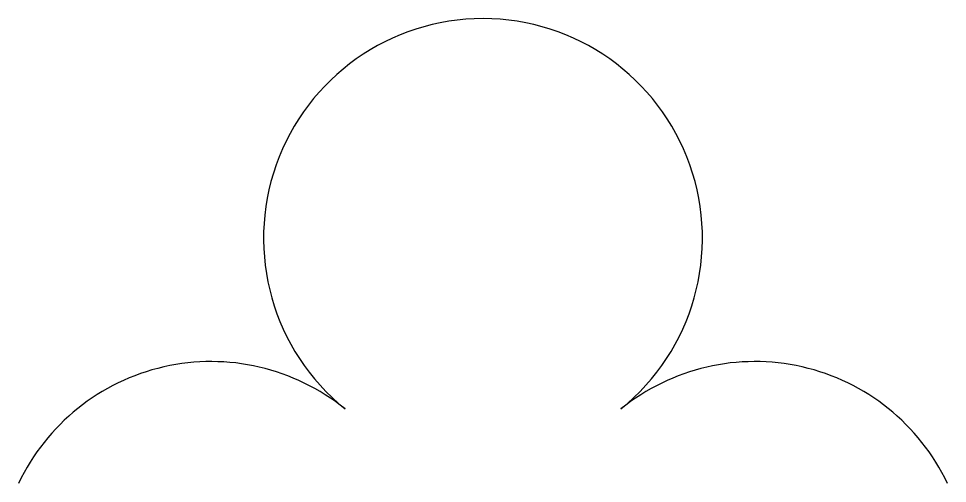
# Model space of a CAD drawing. Header units: metres. Extents: x -16.1 to 16.1, y 17.7 to 33.8.
import ezdxf

# ---------------------------------------------------------------- set-up
doc = ezdxf.new("R2010")
doc.units = ezdxf.units.M

msp = doc.modelspace()

# ---------------------------------------------------------------- linework, layer by layer
at = {"layer": 'MODELSKETCH_VISIBLE'}
for centre, radius, start, end in [((0, 26.186), 7.587, 308.9487, 231.0513), ((-9.401, 14.555), 7.367, 51.0513, 154.6301), ((9.401, 14.555), 7.367, 25.3699, 128.9487)]:
    msp.add_arc(centre, radius, start, end, dxfattribs=at)

doc.saveas('drawing.dxf')
